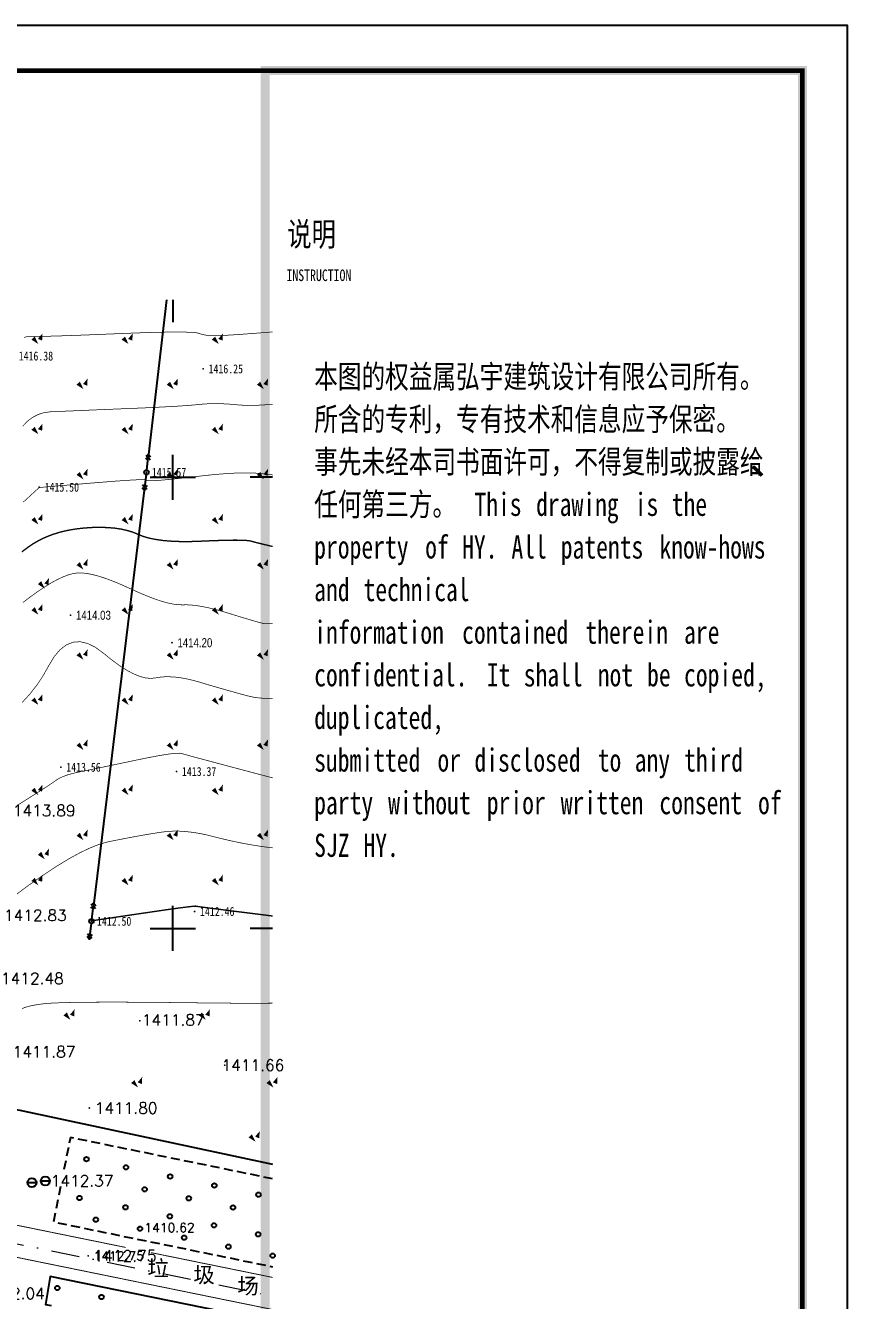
# Model space of a CAD drawing. Extents: x 496261 to 1768172, y 3738341 to 4579341.
# Drawn here: x 497267.3 to 497449.6, y 4379517.5 to 4379800.2 of the extents above; entities that cross this region are included whole.
import ezdxf
from ezdxf.enums import TextEntityAlignment as Align

# ---------------------------------------------------------------- set-up
doc = ezdxf.new("R2010")
doc.units = 0
doc.header["$MEASUREMENT"] = 0
doc.linetypes.add('DASHDOT2', pattern=[0.5, 0.25, -0.125, 0, -0.125])
doc.linetypes.add('X5', pattern=[3, 2, -1])
doc.layers.get('0').update_dxf_attribs({"color": 8, "linetype": 'CONTINUOUS'})
for name, color, linetype in [('DGX', 8, 'CONTINUOUS'), ('DLSS', 8, 'CONTINUOUS'), ('DMTZ', 8, 'CONTINUOUS'), ('GCD', 8, 'CONTINUOUS'), ('GXYZ', 8, 'CONTINUOUS'), ('lgcd', 8, 'CONTINUOUS'), ('PUB_TITLE', 7, 'CONTINUOUS'), ('TK', 8, 'CONTINUOUS'), ('ZBTZ', 8, 'CONTINUOUS')]:
    doc.layers.add(name, color=color, linetype=linetype)
doc.layers.add('道路红线', color=1, linetype='CONTINUOUS', lineweight=0)
doc.styles.add('-宋体', font='', dxfattribs={"width": 0.8})
doc.styles.add('HZ', font='', dxfattribs={"width": 0.8})
doc.styles.get("Standard").update_dxf_attribs({"font": 'rs.shx', "bigfont": 'hztxt.shx'})
doc.styles.add('SZTH', font='', dxfattribs={"width": 0.8, "height": 3})
doc.styles.add('宋体', font='')
doc.styles.get('-宋体').set_extended_font_data('SimSun')
doc.styles.get('HZ').set_extended_font_data('SimSun')
doc.styles.get('SZTH').set_extended_font_data('FZZhongDengXian-Z07S')
doc.styles.get('宋体').set_extended_font_data('SimSun')
doc.linetypes.add('10411', pattern='A,2,[150,AAA.SHX,S=1,R=0,X=0,Y=1],2,[151,AAA.SHX,S=1,R=0,X=0,Y=3],1e-11', length=4)
doc.linetypes.add('1161', pattern='A,0,[149,AAA.SHX,S=0.1,R=0,X=0,Y=0],-1.6', length=1.6)

# ---------------------------------------------------------------- blocks, each defined once
blk = doc.blocks.new('GC200')
at = {"linetype": 'Continuous', "const_width": 0.2, "flags": 128}
blk.add_lwpolyline([(-0.1, 0, 1), (0.1, 0, 1)], format="xyb", close=True, dxfattribs=at)
blk = doc.blocks.new('gc090')
for points in [[(-1.02, 0.41, 1, 0, 0), (0.15, -0.9, 0, 0, 0)], [(1.07, 1.45, 0, 1, 0), (0.52, 0.05, 1, 1, 0)]]:
    blk.add_lwpolyline(points, format="xyseb")
blk = doc.blocks.new('gc170')
at = {"linetype": 'Continuous'}
blk.add_circle((0, 0), 0.5, dxfattribs=at)
blk = doc.blocks.new('GC042')
blk.add_line((-1, 0), (1, 0))
blk.add_circle((0, 0), 1)
blk = doc.blocks.new('gc013a')
at = {"linetype": 'Continuous'}
blk.add_line((0.5, 0), (4, 0), dxfattribs=at)
at = {"linetype": 'Continuous', "flags": 128}
for points in [[(2.88, 0.5), (3.38, 0), (2.88, -0.5)], [(3.5, 0.5), (4, 0), (3.5, -0.5)]]:
    blk.add_lwpolyline(points, dxfattribs=at)

msp = doc.modelspace()

# ---------------------------------------------------------------- linework, layer by layer
at = {"layer": 'DGX', "color": 8, "linetype": 'Continuous'}
for points, const_width, elevation in [([(497267.01, 4379731.02), (497267.42, 4379731.13), (497267.87, 4379731.21), (497268.35, 4379731.25), (497268.86, 4379731.24), (497269.62, 4379731.23), (497270.84, 4379731.24), (497272.51, 4379731.28), (497274.65, 4379731.34), (497277.24, 4379731.43), (497280.29, 4379731.54), (497283.8, 4379731.68), (497287.76, 4379731.84), (497291.72, 4379732), (497295.19, 4379732.11), (497298.18, 4379732.18), (497300.69, 4379732.21), (497302.73, 4379732.19), (497304.27, 4379732.13), (497305.34, 4379732.03), (497305.93, 4379731.88), (497306.32, 4379731.73), (497306.81, 4379731.61), (497307.39, 4379731.51), (497308.06, 4379731.45), (497308.82, 4379731.41), (497309.68, 4379731.4), (497310.63, 4379731.43), (497311.67, 4379731.48), (497312.89, 4379731.55), (497314.4, 4379731.65), (497316.18, 4379731.78), (497318.24, 4379731.93), (497320.58, 4379732.11), (497322.13, 4379732.23)], 0.15, 1416.5), ([(497266.71, 4379711.34), (497267.77, 4379712.43), (497268.91, 4379713.3), (497270.13, 4379713.93), (497271.43, 4379714.34), (497272.82, 4379714.52), (497274.33, 4379714.59), (497276.04, 4379714.66), (497277.95, 4379714.74), (497280.04, 4379714.83), (497282.33, 4379714.93), (497284.8, 4379715.03), (497287.47, 4379715.14), (497290.34, 4379715.26), (497293.17, 4379715.37), (497295.74, 4379715.49), (497298.06, 4379715.61), (497300.12, 4379715.72), (497301.93, 4379715.83), (497303.48, 4379715.94), (497304.77, 4379716.05), (497305.81, 4379716.15), (497306.74, 4379716.24), (497307.72, 4379716.3), (497308.73, 4379716.34), (497309.79, 4379716.34), (497310.89, 4379716.31), (497312.03, 4379716.26), (497313.21, 4379716.17), (497314.43, 4379716.06), (497315.77, 4379715.97), (497317.29, 4379715.94), (497319.01, 4379715.99), (497320.91, 4379716.1), (497322.13, 4379716.21)], 0.15, 1416), ([(497266.82, 4379694.49), (497268.09, 4379695.65), (497269.08, 4379696.56), (497269.79, 4379697.21), (497270.21, 4379697.6), (497270.36, 4379697.73), (497270.55, 4379697.75), (497271.09, 4379697.8), (497272, 4379697.88), (497273.26, 4379697.99), (497274.88, 4379698.13), (497276.86, 4379698.29), (497279.2, 4379698.49), (497281.89, 4379698.72), (497284.6, 4379698.94), (497286.96, 4379699.13), (497288.98, 4379699.27), (497290.65, 4379699.38), (497291.98, 4379699.45), (497292.97, 4379699.49), (497293.62, 4379699.48), (497293.92, 4379699.44), (497294.07, 4379699.38), (497294.26, 4379699.34), (497294.5, 4379699.3), (497294.78, 4379699.28), (497295.1, 4379699.27), (497295.47, 4379699.26), (497295.88, 4379699.27), (497296.33, 4379699.29), (497296.9, 4379699.32), (497297.68, 4379699.39), (497298.66, 4379699.48), (497299.85, 4379699.6), (497301.24, 4379699.74), (497302.83, 4379699.91), (497304.62, 4379700.11), (497306.62, 4379700.34), (497308.66, 4379700.56), (497310.58, 4379700.73), (497312.39, 4379700.86), (497314.08, 4379700.95), (497315.66, 4379700.98), (497317.11, 4379700.98), (497318.45, 4379700.92), (497319.67, 4379700.83), (497320.88, 4379700.69), (497322.13, 4379700.54)], 0.15, 1415.5), ([(497266.52, 4379683.48), (497267.75, 4379684.4), (497269.04, 4379685.28), (497270.41, 4379686.07), (497271.87, 4379686.76), (497273.4, 4379687.35), (497275.01, 4379687.85), (497276.71, 4379688.25), (497278.48, 4379688.55), (497280.34, 4379688.76), (497282.19, 4379688.88), (497283.93, 4379688.91), (497285.57, 4379688.86), (497287.11, 4379688.73), (497288.54, 4379688.52), (497289.87, 4379688.22), (497291.1, 4379687.85), (497292.22, 4379687.39), (497293.38, 4379686.92), (497294.7, 4379686.53), (497296.2, 4379686.23), (497297.86, 4379685.99), (497299.7, 4379685.84), (497301.7, 4379685.76), (497303.87, 4379685.76), (497306.21, 4379685.84), (497308.51, 4379685.94), (497310.55, 4379686.01), (497312.33, 4379686.06), (497313.85, 4379686.07), (497315.12, 4379686.06), (497316.13, 4379686.02), (497316.88, 4379685.95), (497317.38, 4379685.85), (497317.84, 4379685.71), (497318.49, 4379685.54), (497319.34, 4379685.33), (497320.38, 4379685.08), (497321.61, 4379684.79), (497322.13, 4379684.67)], 0.3, 1415), ([(497266.75, 4379672.25), (497268.35, 4379673.46), (497269.99, 4379674.64), (497271.54, 4379675.68), (497272.99, 4379676.57), (497274.34, 4379677.31), (497275.59, 4379677.9), (497276.75, 4379678.35), (497277.82, 4379678.65), (497278.79, 4379678.8), (497279.77, 4379678.81), (497280.9, 4379678.7), (497282.16, 4379678.45), (497283.56, 4379678.09), (497285.09, 4379677.59), (497286.77, 4379676.96), (497288.58, 4379676.21), (497290.52, 4379675.33), (497292.47, 4379674.45), (497294.28, 4379673.69), (497295.94, 4379673.05), (497297.47, 4379672.54), (497298.86, 4379672.15), (497300.11, 4379671.89), (497301.23, 4379671.74), (497302.2, 4379671.73), (497303.15, 4379671.74), (497304.18, 4379671.68), (497305.3, 4379671.55), (497306.5, 4379671.36), (497307.8, 4379671.1), (497309.17, 4379670.77), (497310.64, 4379670.38), (497312.19, 4379669.92), (497313.7, 4379669.45), (497315.07, 4379669.03), (497316.28, 4379668.67), (497317.34, 4379668.35), (497318.24, 4379668.09), (497318.99, 4379667.88), (497319.59, 4379667.72), (497320.03, 4379667.61), (497320.56, 4379667.55), (497321.4, 4379667.55), (497322.13, 4379667.57)], 0.15, 1414.5), ([(497266.6, 4379650.1), (497268.29, 4379651.94), (497269.83, 4379653.91), (497271.22, 4379656), (497272.47, 4379658.21), (497273.69, 4379660.24), (497275, 4379661.79), (497276.39, 4379662.86), (497277.87, 4379663.45), (497279.43, 4379663.56), (497281.08, 4379663.18), (497282.82, 4379662.33), (497284.64, 4379660.99), (497286.45, 4379659.53), (497288.15, 4379658.28), (497289.74, 4379657.26), (497291.22, 4379656.47), (497292.6, 4379655.9), (497293.86, 4379655.55), (497295.02, 4379655.42), (497296.07, 4379655.52), (497297.1, 4379655.69), (497298.19, 4379655.78), (497299.33, 4379655.78), (497300.53, 4379655.71), (497301.8, 4379655.55), (497303.12, 4379655.31), (497304.5, 4379654.99), (497305.94, 4379654.59), (497307.4, 4379654.15), (497308.82, 4379653.73), (497310.21, 4379653.33), (497311.58, 4379652.94), (497312.91, 4379652.56), (497314.21, 4379652.2), (497315.47, 4379651.85), (497316.71, 4379651.52), (497318, 4379651.24), (497319.42, 4379651.06), (497320.98, 4379650.97), (497322.13, 4379650.98)], 0.15, 1414), ([(497265.46, 4379627.25), (497267.41, 4379628.48), (497269.12, 4379629.56), (497270.59, 4379630.49), (497271.82, 4379631.28), (497272.8, 4379631.93), (497273.54, 4379632.43), (497274.04, 4379632.79), (497274.45, 4379633.07), (497274.93, 4379633.33), (497275.48, 4379633.59), (497276.1, 4379633.83), (497276.79, 4379634.07), (497277.55, 4379634.28), (497278.38, 4379634.49), (497279.28, 4379634.69), (497280.3, 4379634.89), (497281.47, 4379635.13), (497282.8, 4379635.41), (497284.29, 4379635.72), (497285.94, 4379636.06), (497287.75, 4379636.44), (497289.72, 4379636.85), (497291.84, 4379637.3), (497293.93, 4379637.73), (497295.78, 4379638.09), (497297.39, 4379638.38), (497298.76, 4379638.6), (497299.89, 4379638.75), (497300.78, 4379638.83), (497301.44, 4379638.85), (497301.86, 4379638.79), (497302.29, 4379638.67), (497302.98, 4379638.48), (497303.94, 4379638.21), (497305.16, 4379637.88), (497306.64, 4379637.48), (497308.39, 4379637.02), (497310.41, 4379636.48), (497312.68, 4379635.87), (497314.96, 4379635.27), (497316.99, 4379634.73), (497318.75, 4379634.26), (497320.27, 4379633.86), (497321.52, 4379633.53), (497322.13, 4379633.37)], 0.15, 1413.5), ([(497263.97, 4379606.56), (497267.55, 4379609.22), (497270.88, 4379611.57), (497273.97, 4379613.61), (497276.81, 4379615.35), (497279.42, 4379616.78), (497281.78, 4379617.9), (497283.9, 4379618.72), (497285.78, 4379619.23), (497287.5, 4379619.57), (497289.15, 4379619.89), (497290.73, 4379620.19), (497292.25, 4379620.47), (497293.7, 4379620.73), (497295.08, 4379620.96), (497296.39, 4379621.17), (497297.63, 4379621.36), (497298.86, 4379621.5), (497300.15, 4379621.57), (497301.48, 4379621.56), (497302.87, 4379621.47), (497304.3, 4379621.31), (497305.79, 4379621.08), (497307.33, 4379620.77), (497308.91, 4379620.38), (497310.52, 4379619.97), (497312.11, 4379619.59), (497313.69, 4379619.24), (497315.26, 4379618.92), (497316.81, 4379618.63), (497318.34, 4379618.37), (497319.87, 4379618.14), (497321.38, 4379617.94), (497322.13, 4379617.86)], 0.15, 1413), ([(497322.13, 4379583.43), (497314.75, 4379583.41), (497307.15, 4379583.48), (497300, 4379583.57), (497293.62, 4379583.63), (497288.01, 4379583.66), (497283.18, 4379583.65), (497279.12, 4379583.62), (497275.82, 4379583.55), (497273.3, 4379583.45), (497271.55, 4379583.32), (497270.26, 4379583.15), (497269.11, 4379582.96), (497268.11, 4379582.75), (497267.26, 4379582.5), (497266.55, 4379582.22)], 0.15, 1412)]:
    msp.add_lwpolyline(points, dxfattribs=dict(at, const_width=const_width, elevation=elevation))
at = {"layer": 'DGX', "color": 8, "linetype": 'Continuous', "const_width": 0.3, "elevation": 1412.5, "flags": 128}
msp.add_lwpolyline([(497281.88, 4379601.62), (497281.9, 4379601.63), (497281.92, 4379601.65), (497281.94, 4379601.66), (497281.95, 4379601.67), (497281.97, 4379601.68), (497281.98, 4379601.68), (497282, 4379601.69), (497282.01, 4379601.69), (497282.19, 4379601.72), (497282.73, 4379601.8), (497283.62, 4379601.93), (497284.86, 4379602.12), (497286.46, 4379602.35), (497288.41, 4379602.64), (497290.7, 4379602.98), (497293.36, 4379603.37), (497296.01, 4379603.76), (497298.33, 4379604.1), (497300.31, 4379604.38), (497301.95, 4379604.6), (497303.25, 4379604.76), (497304.21, 4379604.87), (497304.83, 4379604.93), (497305.12, 4379604.93), (497305.55, 4379604.86), (497306.61, 4379604.71), (497308.31, 4379604.49), (497310.65, 4379604.19), (497313.61, 4379603.81), (497317.22, 4379603.36), (497321.45, 4379602.83), (497322.13, 4379602.75)], dxfattribs=at)
at = {"layer": 'DLSS', "color": 8, "linetype": 'X5', "elevation": 1396.84, "flags": 128}
for points in [[(497322.13, 4379544.49), (497277.29, 4379553.64), (497275.69, 4379545.71)], [(497275.1, 4379542.79), (497273.51, 4379534.93), (497322.13, 4379525.01)]]:
    msp.add_lwpolyline(points, dxfattribs=at)
at = {"layer": 'DLSS', "color": 8, "linetype": 'Continuous', "const_width": 0.2, "flags": 128}
for points, elevation in [([(497289.54, 4379529.28), (497245.58, 4379538.24)], 1404.51), ([(497322.13, 4379522.63), (497295.15, 4379528.13)], 1404.51), ([(497265.07, 4379527.15), (497322.13, 4379515.51)], 1415.63)]:
    msp.add_lwpolyline(points, dxfattribs=dict(at, elevation=elevation))
at = {"layer": 'DMTZ', "color": 8, "linetype": '10411', "elevation": 1414, "flags": 128}
msp.add_lwpolyline([(497233.75, 4379565.41), (497266.06, 4379559.74), (497322.13, 4379547.75)], dxfattribs=at)
at = {"layer": 'GXYZ', "color": 8, "linetype": 'Continuous'}
for p, q in [((497298.63, 4379739.36), (497294.62, 4379705.08)), ((497293.67, 4379697.13), (497282.47, 4379605.56))]:
    msp.add_line(p, q, dxfattribs=at)
at = {"layer": 'lgcd', "color": 8, "linetype": 'Continuous', "const_width": 0.2, "elevation": 1415.67, "flags": 128}
for points in [[(497292.57, 4379579.53, 1), (497292.77, 4379579.53, 1)], [(497311.4, 4379569.66, 1), (497311.6, 4379569.66, 1)]]:
    msp.add_lwpolyline(points, format="xyb", close=True, dxfattribs=at)
at = {"layer": 'lgcd', "color": 8, "linetype": 'Continuous', "const_width": 0.2, "flags": 128}
msp.add_lwpolyline([(497281.13, 4379527.4, 1), (497281.33, 4379527.4, 1)], format="xyb", close=True, dxfattribs=at)
at = {"layer": 'PUB_TITLE'}
msp.add_lwpolyline([(496260.59, 4378959.16), (497449.59, 4378959.16), (497449.59, 4379800.16), (496260.59, 4379800.16)], close=True, dxfattribs=at)
for points, const_width in [([(497320.49, 4379790.16), (497439.59, 4379790.16), (497439.59, 4378969.16), (497320.49, 4378969.16)], 1.98), ([(496285.59, 4378969.16), (497439.59, 4378969.16), (497439.59, 4379790.16), (496285.59, 4379790.16)], 1)]:
    msp.add_lwpolyline(points, close=True, dxfattribs=dict(at, const_width=const_width))
at = {"layer": 'TK', "color": 8, "linetype": 'Continuous'}
for p, q in [((497300, 4379739.36), (497300, 4379734.36)), ((497300, 4379695), (497300, 4379705)), ((497295, 4379700), (497305, 4379700)), ((497322.13, 4379700), (497317.13, 4379700)), ((497300, 4379595), (497300, 4379605)), ((497295, 4379600), (497305, 4379600)), ((497322.13, 4379600), (497317.13, 4379600))]:
    msp.add_line(p, q, dxfattribs=at)
at = {"layer": 'ZBTZ', "color": 8, "linetype": '1161', "elevation": 1396.26, "flags": 128}
msp.add_lwpolyline([(497322.13, 4379512.75), (497272.78, 4379522.82), (497271.76, 4379516.66), (497273, 4379516.41)], dxfattribs=at)
at = {"layer": '道路红线', "linetype": 'DASHDOT2', "ltscale": 25}
msp.add_line((496285.59, 4379730.6, 1393.21), (497320.49, 4379518.84, 1393.27), dxfattribs=at)

# ---------------------------------------------------------------- block references
at = {"layer": 'DMTZ', "color": 8, "linetype": 'Continuous'}
for p in [(497271.46, 4379676.23), (497271.46, 4379616.23), (497277.14, 4379580.63), (497307.14, 4379580.63), (497292.14, 4379565.63), (497322.14, 4379565.63), (497318.18, 4379553.6)]:
    msp.add_blockref('gc090', p, dxfattribs=at)
at = {"layer": 'GCD', "color": 8, "linetype": 'Continuous'}
ref = msp.add_blockref('GC200', (497264.63, 4379726.9, 1416.38), dxfattribs=at)
ref.add_attrib('height', '1416.38', dxfattribs={"linetype": 'Continuous', "height": 2, "style": 'HZ', "width": 0.8}).set_placement((497265.83, 4379726.9, 1416.38), align=Align.MIDDLE_LEFT)
ref = msp.add_blockref('GC200', (497306.73, 4379724.05, 1416.24), dxfattribs=at)
ref.add_attrib('height', '1416.25', dxfattribs={"linetype": 'Continuous', "height": 2, "style": 'HZ', "width": 0.8}).set_placement((497307.93, 4379724.05, 1416.24), align=Align.MIDDLE_LEFT)
ref = msp.add_blockref('GC200', (497294.15, 4379701.1, 1415.57), dxfattribs=at)
ref.add_attrib('height', '1415.57', dxfattribs={"linetype": 'Continuous', "height": 2, "style": 'HZ', "width": 0.8}).set_placement((497295.35, 4379701.1, 1415.57), align=Align.MIDDLE_LEFT)
ref = msp.add_blockref('GC200', (497270.38, 4379697.81, 1415.5), dxfattribs=at)
ref.add_attrib('height', '1415.50', dxfattribs={"linetype": 'Continuous', "height": 2, "style": 'HZ', "width": 0.8}).set_placement((497271.58, 4379697.81, 1415.5), align=Align.MIDDLE_LEFT)
ref = msp.add_blockref('GC200', (497277.32, 4379669.43, 1414.03), dxfattribs=at)
ref.add_attrib('height', '1414.03', dxfattribs={"linetype": 'Continuous', "height": 2, "style": 'SZTH', "width": 0.8}).set_placement((497278.52, 4379669.43, 1414.03), align=Align.MIDDLE_LEFT)
ref = msp.add_blockref('GC200', (497299.82, 4379663.34, 1414.2), dxfattribs=at)
ref.add_attrib('height', '1414.20', dxfattribs={"linetype": 'Continuous', "height": 2, "style": 'SZTH', "width": 0.8}).set_placement((497301.02, 4379663.34, 1414.2), align=Align.MIDDLE_LEFT)
ref = msp.add_blockref('GC200', (497275.18, 4379635.74, 1413.56), dxfattribs=at)
ref.add_attrib('height', '1413.56', dxfattribs={"linetype": 'Continuous', "height": 2, "style": 'HZ', "width": 0.8}).set_placement((497276.38, 4379635.74, 1413.56), align=Align.MIDDLE_LEFT)
ref = msp.add_blockref('GC200', (497300.82, 4379634.78, 1413.37), dxfattribs=at)
ref.add_attrib('height', '1413.37', dxfattribs={"linetype": 'Continuous', "height": 2, "style": 'HZ', "width": 0.8}).set_placement((497302.02, 4379634.78, 1413.37), align=Align.MIDDLE_LEFT)
ref = msp.add_blockref('GC200', (497304.83, 4379603.75, 1412.46), dxfattribs=at)
ref.add_attrib('height', '1412.46', dxfattribs={"linetype": 'Continuous', "height": 2, "style": 'HZ', "width": 0.8}).set_placement((497306.03, 4379603.75, 1412.46), align=Align.MIDDLE_LEFT)
ref = msp.add_blockref('GC200', (497281.98, 4379601.59, 1412.5), dxfattribs=at)
ref.add_attrib('height', '1412.50', dxfattribs={"linetype": 'Continuous', "height": 2, "style": 'HZ', "width": 0.8}).set_placement((497283.18, 4379601.59, 1412.5), align=Align.MIDDLE_LEFT)
for p in [(497281.48, 4379560.18, 1411.8), (497271.72, 4379544.03, 1412.37)]:
    msp.add_blockref('GC200', p, dxfattribs=at)
at = {"layer": 'GXYZ', "color": 8, "linetype": 'Continuous'}
for p, rotation in [((497294.15, 4379701.1), 83.3249708180617), ((497294.15, 4379701.1), 263.0290834615045), ((497281.98, 4379601.59), 83.0290834615044), ((497281.98, 4379601.59), 262.4283721756489)]:
    msp.add_blockref('gc013a', p, dxfattribs=dict(at, rotation=rotation))
for name, p in [('gc170', (497294.15, 4379701.1)), ('gc170', (497281.98, 4379601.59)), ('GC042', (497271.72, 4379544.03, 1412.37)), ('GC042', (497268.75, 4379543.64, 1411.96))]:
    msp.add_blockref(name, p, dxfattribs=at)
at = {"layer": 'lgcd', "color": 8, "linetype": 'Continuous'}
for p in [(497292.67, 4379579.53, 1415.67), (497292.49, 4379533.68), (497281.23, 4379527.4)]:
    msp.add_blockref('GC200', p, dxfattribs=at)
at = {"layer": 'ZBTZ', "color": 8, "linetype": 'Continuous'}
for p in [(497270.03, 4379730.45), (497290.03, 4379730.45), (497310.03, 4379730.45), (497280.03, 4379720.45), (497300.03, 4379720.45), (497320.03, 4379720.45), (497270.03, 4379710.45), (497290.03, 4379710.45), (497310.03, 4379710.45), (497280.03, 4379700.45), (497300.03, 4379700.45), (497320.03, 4379700.45), (497270.03, 4379690.45), (497290.03, 4379690.45), (497310.03, 4379690.45), (497280.03, 4379680.45), (497300.03, 4379680.45), (497320.03, 4379680.45), (497270.03, 4379670.45), (497290.03, 4379670.45), (497310.03, 4379670.45), (497280.03, 4379660.45), (497300.03, 4379660.45), (497320.03, 4379660.45), (497270.03, 4379650.45), (497290.03, 4379650.45), (497310.03, 4379650.45), (497280.03, 4379640.45), (497300.03, 4379640.45), (497320.03, 4379640.45), (497270.03, 4379630.45), (497290.03, 4379630.45), (497310.03, 4379630.45), (497280.03, 4379620.45), (497300.03, 4379620.45), (497320.03, 4379620.45), (497270.03, 4379610.45), (497290.03, 4379610.45), (497310.03, 4379610.45)]:
    msp.add_blockref('gc090', p, dxfattribs=at)
for p, rotation in [((497280.84, 4379548.83), 168.3903543714477), ((497289.6, 4379547.03), 168.3903543714477), ((497299.4, 4379545.01), 168.3903543714477), ((497293.76, 4379542.17), 348.3647827987289), ((497309.19, 4379543), 168.3903543714477), ((497279.3, 4379540.25), 168.511949441521), ((497303.56, 4379540.15), 348.3647827987289), ((497318.99, 4379540.99), 168.3903543714477), ((497289.52, 4379538.17), 168.511949441521), ((497299.32, 4379536.18), 168.511949441521), ((497313.35, 4379538.13), 348.3647827987289), ((497282.92, 4379535.44), 348.4835174004725), ((497292.72, 4379533.44), 348.4835174004725), ((497309.12, 4379534.18), 168.511949441521), ((497302.52, 4379531.44), 348.4835174004725), ((497318.92, 4379532.19), 168.511949441521), ((497312.32, 4379529.45), 348.4835174004725), ((497322.12, 4379527.45), 348.4835174004725), ((497274.38, 4379520.27), 348.5495642011151), ((497284.19, 4379518.28), 348.5495642011151)]:
    msp.add_blockref('gc170', p, dxfattribs=dict(at, rotation=rotation))

# ---------------------------------------------------------------- texts
at = {"color": 134, "style": '-宋体', "width": 0.75}
msp.add_text('INSTRUCTION', height=2.5636, dxfattribs=at).set_placement((497325.19, 4379743.51))
at = {"color": 8, "linetype": 'Continuous', "char_height": 3.5, "width": 15.5433, "attachment_point": 1, "style": '宋体'}
for s, insert in [('垃', (497294.36, 4379526.39)), ('圾', (497304.53, 4379524.96)), ('场', (497314.3, 4379522.49))]:
    msp.add_mtext(s, dxfattribs=dict(at, insert=insert))
at = {"layer": 'GCD', "color": 8, "linetype": 'Continuous'}
for s, p in [('1413.89', (497264.5, 4379626.11)), ('1412.83', (497262.55, 4379602.9, 1412.83)), ('1411.87', (497264.48, 4379572.66, 1411.87)), ('1411.80', (497282.68, 4379560.18, 1411.8)), ('1412.37', (497272.92, 4379544.03, 1412.37)), ('1412.04', (497257.69, 4379519.06, 1412.04))]:
    msp.add_text(s, height=2.5, dxfattribs=at).set_placement(p, align=Align.MIDDLE_LEFT)
at = {"layer": 'lgcd', "color": 8, "linetype": 'Continuous'}
for s, p in [('1412.48', (497268.85, 4379588.91)), ('1411.87', (497300.08, 4379579.7)), ('1411.66', (497317.75, 4379569.66))]:
    msp.add_text(s, height=2.5, dxfattribs=at).set_placement(p, align=Align.MIDDLE)
for s, height, p in [('1410.62', 2, (497293.69, 4379533.68)), ('1412.75', 2, (497282.43, 4379527.4)), ('1412.75', 2.5, (497282.43, 4379527.4))]:
    msp.add_text(s, height=height, dxfattribs=at).set_placement(p, align=Align.MIDDLE_LEFT)
at = {"layer": 'TK', "color": 134, "style": '-宋体', "width": 0.75}
for s, height, p in [('说明', 5.276, (497325.37, 4379751.27)), ('本图的权益属弘宇建筑设计有限公司所有。', 5.1256, (497331.34, 4379719.79)), ('所含的专利，专有技术和信息应予保密。', 5.1256, (497331.34, 4379710.34)), ('事先未经本司书面许可，不得复制或披露给', 5.1256, (497331.34, 4379700.9)), ('任何第三方。', 5.126, (497331.34, 4379691.45)), ('This', 5.126, (497366.87, 4379691.45)), ('drawing', 5.126, (497380.54, 4379691.45)), ('is', 5.126, (497402.41, 4379691.45)), ('the', 5.126, (497410.61, 4379691.45)), ('property', 5.126, (497331.34, 4379682)), ('property', 5.126, (497331.34, 4379682)), ('of', 5.126, (497355.94, 4379682)), ('HY.', 5.126, (497364.14, 4379682)), ('All', 5.126, (497375.08, 4379682)), ('patents', 5.126, (497386.01, 4379682)), ('know-hows', 5.126, (497407.88, 4379682)), ('and', 5.126, (497331.34, 4379672.55)), ('technical', 5.126, (497342.27, 4379672.55)), ('information', 5.1256, (497331.34, 4379663.1)), ('information', 5.1256, (497331.34, 4379663.1)), ('information', 5.1256, (497331.34, 4379663.1)), ('contained', 5.126, (497364.14, 4379663.1)), ('therein', 5.126, (497391.48, 4379663.1)), ('are', 5.126, (497413.35, 4379663.1)), ('confidential.', 5.1256, (497331.34, 4379653.65)), ('confidential.', 5.1256, (497331.34, 4379653.65)), ('confidential.', 5.1256, (497331.34, 4379653.65)), ('It', 5.126, (497369.61, 4379653.65)), ('shall', 5.126, (497377.81, 4379653.65)), ('not', 5.126, (497394.21, 4379653.65)), ('be', 5.126, (497405.15, 4379653.65)), ('copied,', 5.126, (497413.35, 4379653.65)), ('duplicated,', 5.1256, (497331.34, 4379644.21)), ('duplicated,', 5.1256, (497331.34, 4379644.21)), ('duplicated,', 5.1256, (497331.34, 4379644.21)), ('submitted', 5.126, (497331.34, 4379634.76)), ('submitted', 5.126, (497331.34, 4379634.76)), ('submitted', 5.126, (497331.34, 4379634.76)), ('or', 5.126, (497358.67, 4379634.76)), ('disclosed', 5.126, (497366.87, 4379634.76)), ('to', 5.126, (497394.21, 4379634.76)), ('any', 5.126, (497402.41, 4379634.76)), ('third', 5.126, (497413.35, 4379634.76)), ('party', 5.126, (497331.34, 4379625.31)), ('party', 5.126, (497331.34, 4379625.31)), ('without', 5.126, (497347.74, 4379625.31)), ('without', 5.126, (497347.74, 4379625.31)), ('prior', 5.126, (497369.61, 4379625.31)), ('written', 5.126, (497386.01, 4379625.31)), ('consent', 5.126, (497407.88, 4379625.31)), ('of', 5.126, (497429.75, 4379625.31)), ('SJZ', 5.126, (497331.34, 4379615.86)), ('SJZ', 5.126, (497331.34, 4379615.86)), ('HY.', 5.126, (497342.27, 4379615.86)), ('HY.', 5.126, (497342.27, 4379615.86)), ('HY.', 5.126, (497342.27, 4379615.86))]:
    msp.add_text(s, height=height, dxfattribs=at).set_placement(p)
at = {"layer": 'TK', "color": 124, "style": 'HZ'}
msp.add_text('、', height=6.74, dxfattribs=at).set_placement((497427.8, 4379700.62))

doc.saveas('drawing.dxf')
